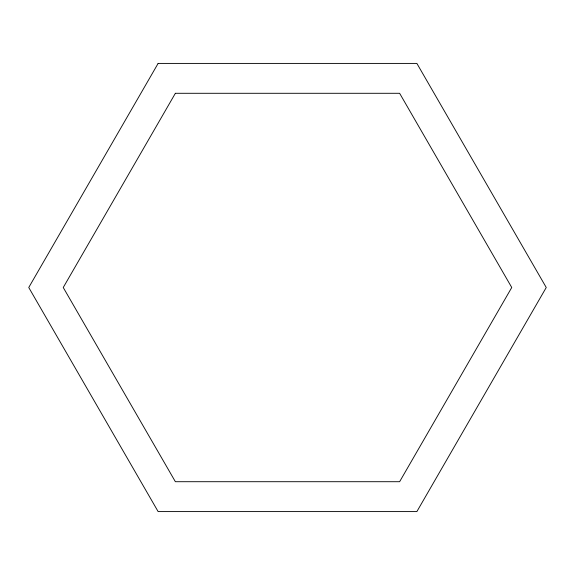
<?xml version="1.0" encoding="UTF-8"?>
<svg xmlns="http://www.w3.org/2000/svg" width="575" height="575" viewBox="0 0 575 575"><rect width="100%" height="100%" fill="white"/><g stroke="black" fill="none" stroke-linecap="round" stroke-linejoin="round"><path stroke-width="0.86" d="M158.125 63.415L28.75 287.5L158.125 511.585L416.875 511.585L546.25 287.5L416.875 63.415L158.125 63.415M175.375 93.294L63.25 287.5L175.375 481.706L399.625 481.706L511.75 287.5L399.625 93.294L175.375 93.294"/></g></svg>
